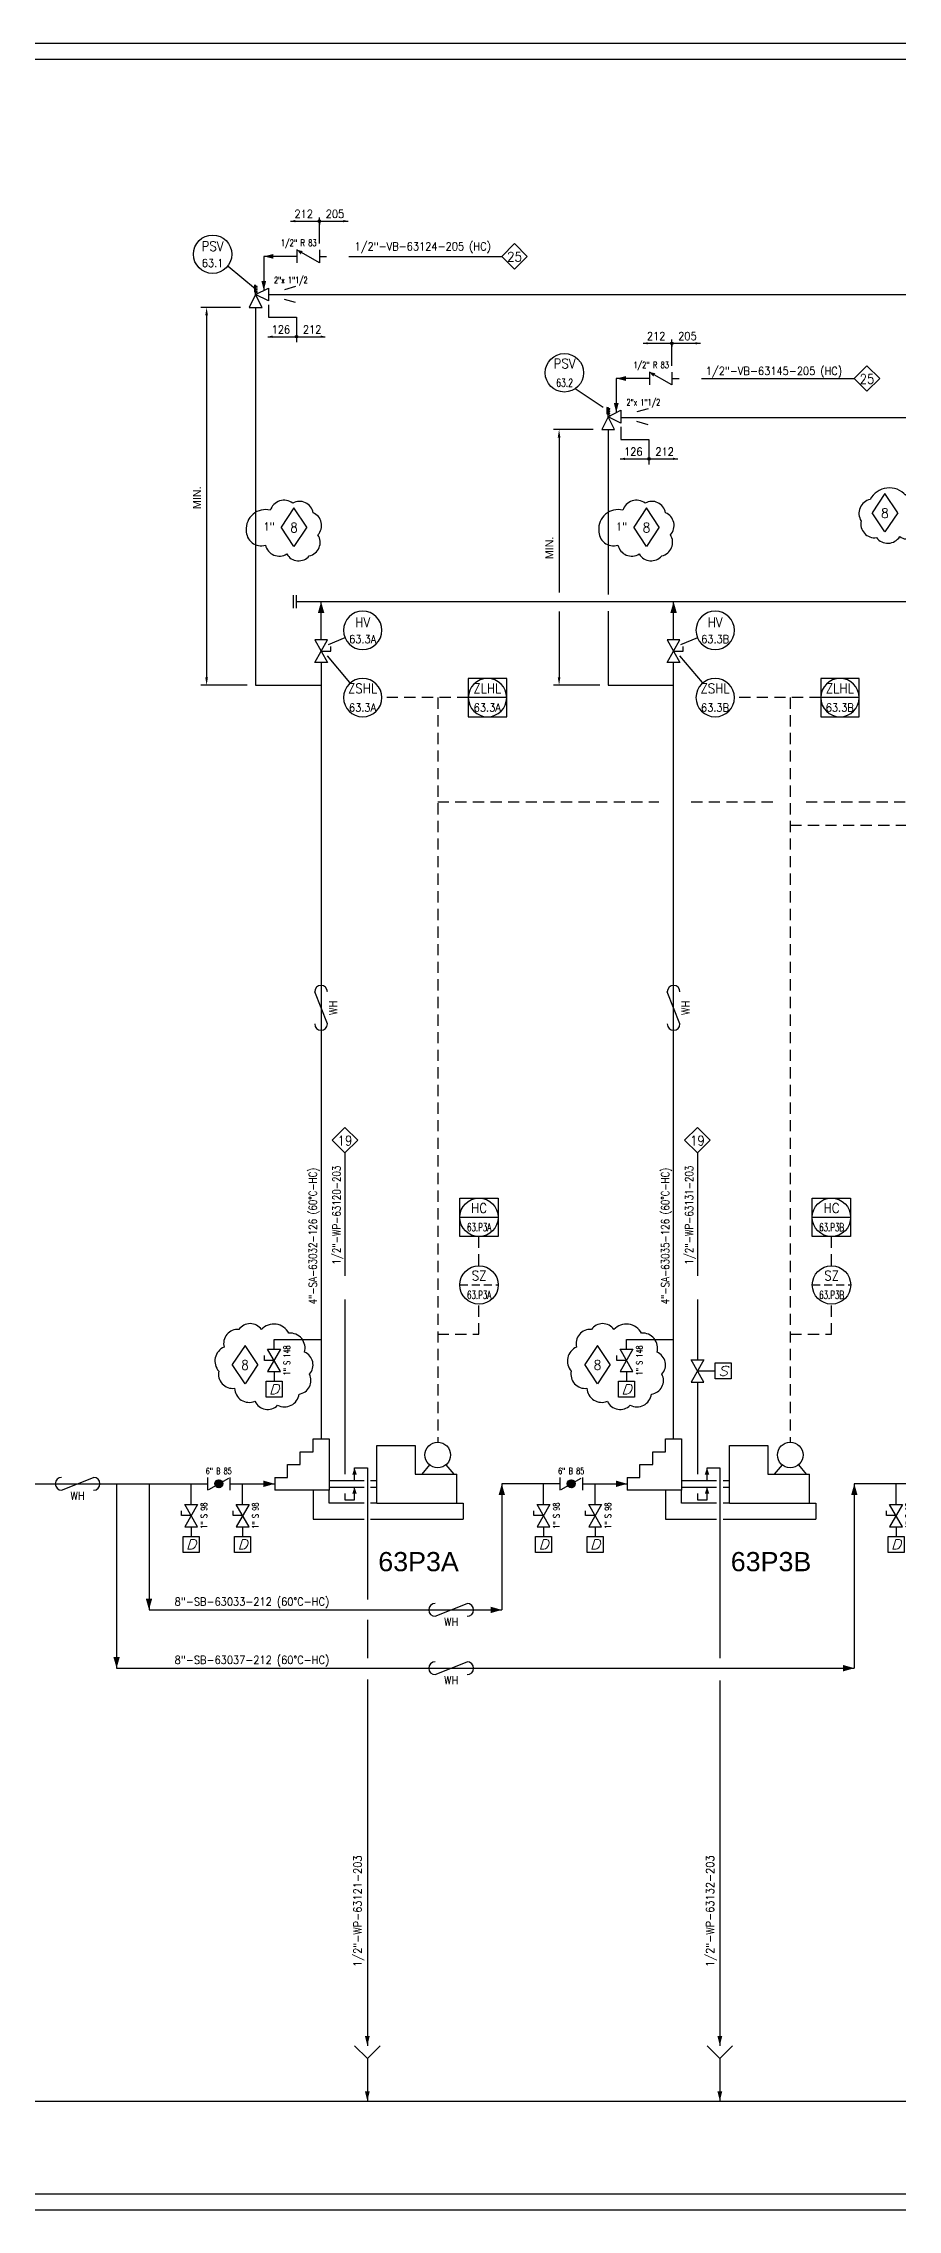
# Model space of a CAD drawing. Extents: x -19 to 128, y 0 to 68.
# Drawn here: x 55.9 to 82.6, y 0 to 67.7 of the extents above; entities that cross this region are included whole.
import ezdxf
from ezdxf.enums import TextEntityAlignment as Align

# ---------------------------------------------------------------- set-up
doc = ezdxf.new("R2010")
doc.units = 0
doc.header["$LTSCALE"] = 0.5
doc.header["$MEASUREMENT"] = 0
doc.linetypes.add('DASHED', pattern=[0.75, 0.5, -0.25])
doc.linetypes.add('TRATT2', pattern=[1.1, 0.7, -0.4])
doc.layers.get('0').update_dxf_attribs({"linetype": 'CONTINUOUS'})
for name, color, linetype in [('GREEN', 92, 'CONTINUOUS'), ('NUVOLA', 6, 'CONTINUOUS'), ('RED', 1, 'CONTINUOUS'), ('S', 7, 'CONTINUOUS'), ('TRATT2', 5, 'TRATT2'), ('Y', 92, 'CONTINUOUS')]:
    doc.layers.add(name, color=color, linetype=linetype)
doc.styles.add('A6', font='arial.ttf', dxfattribs={"height": 0.6})
doc.styles.add('S', font='ITALIC', dxfattribs={"height": 6})
doc.styles.add('S2', font='SIMPLEX', dxfattribs={"height": 0.2})
doc.styles.add('S25', font='SIMPLEX', dxfattribs={"width": 0.9, "height": 0.25})
doc.styles.add('S25S', font='SIMPLEX', dxfattribs={"width": 0.7, "height": 0.25})
doc.styles.add('S2S', font='SIMPLEX', dxfattribs={"width": 0.65, "height": 0.2})
doc.styles.add('S3', font='SIMPLEX', dxfattribs={"width": 0.9, "height": 0.3})

# ---------------------------------------------------------------- blocks, each defined once
blk = doc.blocks.new('PSV', base_point=(45.4, 44.6))
for p, q in [((45.4, 45), (45.2, 44.6)), ((45.35, 45.3), (45.45, 45.25)), ((45.35, 45.25), (45.45, 45.2)), ((45.45, 45.25), (45.35, 45.25)), ((45.35, 45.2), (45.45, 45.15)), ((45.45, 45.2), (45.35, 45.2)), ((45.35, 45.15), (45.45, 45.1)), ((45.45, 45.15), (45.35, 45.15)), ((45.35, 45.1), (45.45, 45.05)), ((45.45, 45.1), (45.35, 45.1)), ((45.4, 45), (45.4, 45.3)), ((45.4, 45), (45.8, 45.2)), ((45.6, 44.6), (45.4, 45)), ((45.8, 44.8), (45.4, 45)), ((45.8, 45.2), (45.8, 44.8)), ((45.2, 44.6), (45.6, 44.6))]:
    blk.add_line(p, q)
blk = doc.blocks.new('STRUM', base_point=(33, 38))
blk.add_circle((33, 38), 0.6)
at = {"width": 0.9}
for tag, height, style, p in [('2', 0.3, 'S3', (33, 38.1)), ('1', 0.25, 'S25', (33, 37.6))]:
    blk.add_attdef(tag, text='', height=height, dxfattribs=dict(at, style=style)).set_placement(p, align=Align.CENTER)
blk = doc.blocks.new('FRECC1', base_point=(14, 17))
blk.add_solid([(14, 17), (14.3, 17.075), (14.3, 16.925)])
blk = doc.blocks.new('CAMBCLAS', base_point=(70.2, 40.9))
at = {"layer": 'S'}
for p, q in [((69.3, 41), (71.1, 41)), ((70.2, 41), (70.2, 40.9))]:
    blk.add_line(p, q, dxfattribs=at)
blk.add_circle((70.2, 41), 0.0397, dxfattribs=at)
at = {"layer": 'S', "yscale": 0.5, "zscale": 0.5}
for p, xscale in [((69.3, 41), 0.5), ((71.1, 41), -0.5)]:
    blk.add_blockref('FRECC1', p, dxfattribs=dict(at, xscale=xscale))
at = {"layer": 'S', "style": 'S25', "width": 0.9}
blk.add_attdef('1', text='', height=0.25, dxfattribs=at).set_placement((70, 41.1), align=Align.RIGHT)
blk.add_attdef('2', (70.4, 41.1), '', height=0.25, dxfattribs=at)
blk = doc.blocks.new('STRUM0', base_point=(31.9, 0.95))
blk.add_circle((31.9, 0.95), 0.6)
at = {"style": 'S3', "width": 0.9}
blk.add_attdef('2', text='', height=0.3, dxfattribs=at).set_placement((31.905, 1.089), align=Align.CENTER)
at = {"layer": 'S', "style": 'S25', "width": 0.9}
blk.add_attdef('1', text='', height=0.25, dxfattribs=at).set_placement((31.905, 0.514), align=Align.CENTER)
blk = doc.blocks.new('R2', base_point=(69, 41))
at = {"layer": 'S'}
for p, q in [((69, 41.2), (69, 40.8)), ((69.7, 40.8), (69, 41.2)), ((69.7, 41.2), (69.7, 40.8))]:
    blk.add_line(p, q, dxfattribs=at)
blk.add_solid([(69, 41.2), (69.181, 41.167), (69.119, 41.059)], dxfattribs=at)
at = {"layer": 'S', "style": 'S2', "width": 0.7}
for p in [(69.357, 41.396), (69.357, 40.502)]:
    blk.add_attdef('R', text='', height=0.2, dxfattribs=at).set_placement(p, align=Align.CENTER)
blk = doc.blocks.new('NOMEN', base_point=(35, 22))
for p, q in [((35, 22.8), (34.6, 22.4)), ((34.6, 22.4), (35, 22)), ((35.4, 22.4), (35, 22.8)), ((35, 22), (35.4, 22.4))]:
    blk.add_line(p, q)
at = {"style": 'S3', "width": 0.9}
blk.add_attdef('1', text='', height=0.3, dxfattribs=at).set_placement((35, 22.236), align=Align.CENTER)
blk = doc.blocks.new('RID1')
for p, q in [((0.35, 0.25), (0, 0.15)), ((0.35, -0.25), (0, -0.15))]:
    blk.add_line(p, q)
at = {"style": 'S2', "width": 0.7}
for p in [(0.2, 0.4), (0.2, -0.6)]:
    blk.add_attdef('RID', text='', height=0.2, dxfattribs=at).set_placement(p, align=Align.CENTER)
blk = doc.blocks.new('FRECC2', base_point=(19.5, 44))
at = {"layer": 'RED'}
blk.add_solid([(19.5, 44), (19.85, 44.1), (19.85, 43.9)], dxfattribs=at)
blk = doc.blocks.new('S', base_point=(68, 41))
at = {"layer": 'S'}
for p, q in [((68.35, 41.3), (68.5, 41.3)), ((68.35, 41), (68.35, 41.3)), ((68, 41.2), (68, 40.8)), ((68.7, 40.8), (68, 41.2)), ((68, 40.8), (68.7, 41.2)), ((68.7, 41.2), (68.7, 40.8))]:
    blk.add_line(p, q, dxfattribs=at)
at = {"layer": 'S', "style": 'S2', "width": 0.7}
for p in [(68.35, 41.4), (68.35, 40.5)]:
    blk.add_attdef('S', text='', height=0.2, dxfattribs=at).set_placement(p, align=Align.CENTER)
blk = doc.blocks.new('STRUMC')
blk.add_line((-0.6, 0), (0.6, 0))
blk.add_lwpolyline([(-0.6, 0.6), (0.6, 0.6), (0.6, -0.6), (-0.6, -0.6), (-0.6, 0.6)])
blk.add_circle((0, 0), 0.6)
at = {"style": 'S3', "width": 0.9}
blk.add_attdef('2', text='', height=0.3, dxfattribs=at).set_placement((0.005, 0.139), align=Align.CENTER)
at = {"style": 'S2'}
for tag, p in [('3', (0.8, 0.4)), ('4', (0.8, 0.1))]:
    blk.add_attdef(tag, p, '', height=0.2, dxfattribs=at)
at = {"layer": 'S', "style": 'S25', "width": 0.9}
blk.add_attdef('1', text='', height=0.25, dxfattribs=at).set_placement((0.005, -0.436), align=Align.CENTER)
blk = doc.blocks.new('FRECCIA', base_point=(40, 19))
blk.add_solid([(40, 19), (40.3, 19.1), (40.3, 18.9)])
blk = doc.blocks.new('LINEA', base_point=(51, 15))
at = {"layer": 'S', "style": 'S25', "width": 0.8}
blk.add_attdef('LINE', (51, 15.14), '', height=0.25, dxfattribs=at)
blk = doc.blocks.new('PRESA', base_point=(1.75, 0.1))
for p, q in [((1.5, 0.1), (1.5, 0.6)), ((1.5, 0.6), (2, 0.6)), ((2, 0.1), (1.5, 0.1)), ((2, 0.6), (2, 0.1))]:
    blk.add_line(p, q)
at = {"style": 'S', "width": 1.2}
blk.add_attdef('1', text='', height=0.3, dxfattribs=at).set_placement((1.75, 0.2), align=Align.CENTER)
blk = doc.blocks.new('DRENO')
for p, q in [((0, -0.3), (0, 0)), ((0, -1), (0, -1.3))]:
    blk.add_line(p, q)
at = {"layer": 'S'}
for p, q in [((-0.3, -0.65), (-0.3, -0.5)), ((0, -0.65), (-0.3, -0.65)), ((0.2, -1), (-0.2, -0.3)), ((0.2, -0.3), (-0.2, -1)), ((-0.2, -0.3), (0.2, -0.3)), ((-0.2, -1), (0.2, -1))]:
    blk.add_line(p, q, dxfattribs=at)
ref = blk.add_blockref('PRESA', (0, -1.8))
ref.add_attrib('1', 'D', dxfattribs={"layer": 'S', "height": 0.3, "style": 'S', "width": 1.2}).set_placement((0, -1.7), align=Align.CENTER)
at = {"layer": 'S', "style": 'S2', "width": 0.7}
for p in [(-0.4, -0.65), (0.5, -0.65)]:
    blk.add_attdef('S', text='', height=0.2, rotation=90, dxfattribs=at).set_placement(p, align=Align.CENTER)
blk = doc.blocks.new('RETRO-Q')
at = {"linetype": 'DASHED'}
blk.add_line((-0.6, 0), (0.6, 0), dxfattribs=at)
blk.add_circle((0, 0), 0.6)
at = {"width": 0.9}
for tag, height, style, p in [('SIGLA', 0.3, 'S3', (0.005, 0.139)), ('NUMERO', 0.25, 'S25', (0.005, -0.436))]:
    blk.add_attdef(tag, text='', height=height, dxfattribs=dict(at, style=style)).set_placement(p, align=Align.CENTER)
blk = doc.blocks.new('*X15')
for p, q in [((12.778, 29.501), (12.903, 29.626)), ((12.782, 29.47), (12.934, 29.622)), ((12.786, 29.544), (12.86, 29.618)), ((12.792, 29.444), (12.96, 29.612)), ((12.806, 29.423), (12.981, 29.598)), ((12.823, 29.405), (12.999, 29.581)), ((12.844, 29.391), (13.013, 29.56)), ((12.87, 29.38), (13.023, 29.534)), ((12.9, 29.376), (13.028, 29.504)), ((12.942, 29.382), (13.022, 29.462))]:
    blk.add_line(p, q)
blk = doc.blocks.new('B', base_point=(54.6, 16))
at = {"layer": 'S'}
for p, q in [((54.6, 16.2), (54.6, 15.8)), ((54.641, 15.822), (55.265, 16.18)), ((55.3, 16.2), (55.3, 15.8))]:
    blk.add_line(p, q, dxfattribs=at)
blk.add_circle((54.953, 16.001), 0.125, dxfattribs=at)
blk.add_blockref('*X15', (42.05, -13.5), dxfattribs=at)
at = {"layer": 'S', "style": 'S2S', "width": 0.7}
for p in [(54.95, 16.3), (54.95, 15.5)]:
    blk.add_attdef('B', text='', height=0.2, dxfattribs=at).set_placement(p, align=Align.CENTER)
blk = doc.blocks.new('TRACCNEW')
at = {"layer": 'S'}
blk.add_line((0.2, -0.2), (1.2, 0.2), dxfattribs=at)
for centre, start, end in [((0.2, 0), 90, 270), ((1.2, 0), 270, 90)]:
    blk.add_arc(centre, 0.2, start, end, dxfattribs=at)
at = {"layer": 'S', "style": 'S25', "width": 0.9}
for tag, p in [('1', (0.7, 0.3)), ('2', (0.7, -0.5))]:
    blk.add_attdef(tag, text='', height=0.25, dxfattribs=at).set_placement(p, align=Align.CENTER)
blk = doc.blocks.new('FLANGIA')
at = {"layer": 'GREEN'}
for p, q in [((0, 0.2), (0, -0.2)), ((0.1, 0.2), (0.1, -0.2))]:
    blk.add_line(p, q, dxfattribs=at)
blk = doc.blocks.new('REV')
at = {"layer": 'GREEN'}
for p, q in [((0, 0.6), (-0.4, 0)), ((0, -0.6), (-0.4, 0)), ((0.4, 0), (0, 0.6)), ((0.4, 0), (0, -0.6))]:
    blk.add_line(p, q, dxfattribs=at)
at = {"layer": 'Y', "color": 7, "style": 'S3', "width": 0.9}
blk.add_attdef('REV', text='', height=0.3, dxfattribs=at).set_placement((0, -0.162), align=Align.CENTER)

msp = doc.modelspace()

# ---------------------------------------------------------------- linework, layer by layer
for p, q in [((128.473, 67.679), (-19.257, 67.679)), ((63.86, 61.024), (62.825, 61.024)), ((62.825, 61.024), (62.825, 59.957)), ((64.56, 61.024), (64.786, 61.024)), ((65.486, 61.024), (70.26, 61.024)), ((61.713, 60.713), (62.57, 60.005)), ((62.97, 59.83), (103.273, 59.83)), ((62.098, 59.43), (60.857, 59.43)), ((61.037, 59.18), (61.037, 47.874)), ((62.57, 59.43), (62.57, 47.624)), ((62.97, 59.514), (62.97, 59.123)), ((62.97, 59.123), (63.847, 59.123)), ((72.558, 56.891), (73.433, 56.308)), ((74.875, 57.208), (73.84, 57.208)), ((73.84, 57.208), (73.84, 56.141)), ((75.575, 57.208), (75.801, 57.208)), ((76.501, 57.208), (81.275, 57.208)), ((73.113, 55.614), (71.873, 55.614)), ((73.586, 55.614), (73.586, 54.685)), ((73.586, 55.614), (73.586, 50.457)), ((73.986, 55.987), (102.573, 55.987)), ((73.986, 55.698), (73.986, 55.307)), ((72.053, 55.364), (72.053, 50.523)), ((73.986, 55.307), (74.862, 55.307)), ((72.053, 49.929), (72.053, 47.874)), ((73.586, 49.939), (73.586, 47.624)), ((65.361, 49.111), (64.833, 48.891)), ((76.377, 49.111), (75.848, 48.891)), ((65.517, 47.71), (64.815, 48.539)), ((76.532, 47.71), (75.831, 48.539)), ((62.308, 47.624), (60.857, 47.624)), ((62.57, 47.624), (64.615, 47.624)), ((73.323, 47.624), (71.873, 47.624)), ((73.586, 47.624), (75.631, 47.624)), ((65.36, 33.012), (65.36, 29.177)), ((76.376, 33.012), (76.376, 29.177)), ((65.36, 28.44), (65.36, 22.977)), ((76.376, 28.44), (76.376, 26.552)), ((63.145, 27.181), (64.62, 27.181)), ((74.16, 27.181), (75.636, 27.181)), ((76.576, 26.552), (76.176, 25.852)), ((76.176, 26.552), (76.576, 26.552)), ((76.576, 25.852), (76.176, 26.552)), ((76.176, 25.852), (76.576, 25.852)), ((76.376, 26.202), (76.926, 26.202)), ((76.376, 25.852), (76.376, 22.977)), ((65.66, 22.777), (65.66, 23.177)), ((65.66, 23.177), (66.06, 23.177)), ((66.06, 23.177), (66.06, 22.977)), ((66.06, 23.177), (66.06, 19.06)), ((76.676, 22.777), (76.676, 23.177)), ((76.676, 23.177), (77.076, 23.177)), ((77.076, 23.177), (77.076, 22.977)), ((60.553, 22.332), (60.553, 22.676)), ((62.163, 22.332), (62.163, 22.677)), ((65.36, 22.377), (65.36, 22.177)), ((65.66, 22.177), (65.66, 22.577)), ((71.568, 22.332), (71.568, 22.676)), ((73.178, 22.332), (73.178, 22.677)), ((76.376, 22.377), (76.376, 22.177)), ((76.676, 22.177), (76.676, 22.577)), ((77.076, 22.977), (77.076, 17.228)), ((82.583, 22.332), (82.583, 22.676)), ((65.36, 22.177), (65.66, 22.177)), ((76.376, 22.177), (76.676, 22.177)), ((66.06, 18.424), (66.06, 17.228)), ((66.06, 16.564), (66.06, 5.123)), ((77.076, 16.528), (77.076, 5.123)), ((65.66, 5.123), (66.06, 4.723)), ((66.06, 4.723), (66.46, 5.123)), ((76.676, 5.123), (77.076, 4.723)), ((77.076, 4.723), (77.476, 5.123)), ((66.06, 4.723), (66.06, 3.4)), ((77.076, 4.723), (77.076, 3.4)), ((100.773, 3.377), (-14.257, 3.377)), ((-19.257, 0), (128.473, 0))]:
    msp.add_line(p, q)
for points in [[(60.996, 59.18), (61.079, 59.18), (61.037, 59.43)], [(72.011, 55.364), (72.094, 55.364), (72.053, 55.614)], [(60.996, 47.874), (61.079, 47.874), (61.037, 47.624)], [(72.011, 47.874), (72.094, 47.874), (72.053, 47.624)]]:
    msp.add_solid(points)
at = {"layer": 'GREEN'}
for p, q in [((64.365, 24.077), (64.865, 24.077)), ((64.365, 23.677), (64.365, 24.077)), ((64.865, 24.077), (64.865, 22.477)), ((66.36, 22.077), (66.36, 23.877)), ((66.36, 23.877), (67.56, 23.877)), ((67.56, 23.877), (67.56, 22.977)), ((75.381, 24.077), (75.881, 24.077)), ((75.381, 23.677), (75.381, 24.077)), ((75.881, 24.077), (75.881, 22.477)), ((77.376, 22.077), (77.376, 23.877)), ((77.376, 23.877), (78.576, 23.877)), ((78.576, 23.877), (78.576, 22.977)), ((63.565, 22.877), (63.565, 23.277)), ((63.565, 23.277), (63.965, 23.277)), ((63.965, 23.277), (63.965, 23.677)), ((63.965, 23.677), (64.365, 23.677)), ((68.004, 23.27), (67.76, 22.977)), ((68.517, 23.27), (68.76, 22.977)), ((74.581, 22.877), (74.581, 23.277)), ((74.581, 23.277), (74.981, 23.277)), ((74.981, 23.277), (74.981, 23.677)), ((74.981, 23.677), (75.381, 23.677)), ((79.02, 23.27), (78.776, 22.977)), ((79.532, 23.27), (79.776, 22.977)), ((63.165, 22.877), (63.565, 22.877)), ((63.165, 22.877), (63.165, 22.477)), ((64.865, 22.477), (63.165, 22.477)), ((64.365, 22.477), (64.365, 21.577)), ((64.865, 22.777), (65.96, 22.777)), ((64.865, 22.577), (65.96, 22.577)), ((64.865, 22.077), (64.865, 22.477)), ((66.16, 22.777), (66.36, 22.777)), ((66.16, 22.577), (66.36, 22.577)), ((67.56, 22.977), (68.86, 22.977)), ((68.86, 22.077), (68.86, 22.977)), ((74.181, 22.877), (74.581, 22.877)), ((74.181, 22.877), (74.181, 22.477)), ((75.881, 22.477), (74.181, 22.477)), ((75.381, 22.477), (75.381, 21.577)), ((75.881, 22.777), (76.976, 22.777)), ((75.881, 22.577), (76.976, 22.577)), ((75.881, 22.077), (75.881, 22.477)), ((77.176, 22.777), (77.376, 22.777)), ((77.176, 22.577), (77.376, 22.577)), ((78.576, 22.977), (79.876, 22.977)), ((79.876, 22.077), (79.876, 22.977)), ((65.96, 22.077), (64.865, 22.077)), ((66.36, 22.077), (66.16, 22.077)), ((66.36, 22.077), (69.06, 22.077)), ((68.86, 22.077), (69.06, 22.077)), ((69.06, 22.077), (69.06, 21.577)), ((76.976, 22.077), (75.881, 22.077)), ((77.376, 22.077), (77.176, 22.077)), ((77.376, 22.077), (80.076, 22.077)), ((79.876, 22.077), (80.076, 22.077)), ((80.076, 22.077), (80.076, 21.577)), ((64.365, 21.577), (65.96, 21.577)), ((66.16, 21.577), (69.06, 21.577)), ((75.381, 21.577), (76.976, 21.577)), ((77.176, 21.577), (80.076, 21.577))]:
    msp.add_line(p, q, dxfattribs=at)
for centre in [(68.26, 23.577), (79.276, 23.577)]:
    msp.add_circle(centre, 0.4, dxfattribs=at)
at = {"layer": 'NUVOLA'}
for points in [[(81.773, 53.432, 0.520567), (81.493, 52.756, 0.520567), (81.969, 52.236, 0.520567), (82.7, 52.268, 0.520567), (83.359, 52.508, 0.520567), (83.832, 53.025, 0.520567), (83.525, 53.506, 0.520567), (82.882, 53.562, 0.520567)], [(62.277, 52.463, 0.520567), (62.875, 52.004, 0.520567), (63.543, 51.727, 0.520567), (64.246, 51.666, 0.520567), (64.518, 52.323, 0.520567), (64.364, 53.015, 0.520567), (63.728, 53.311, 0.520567), (63.026, 53.09, 0.520567)], [(73.292, 52.463, 0.520567), (73.89, 52.004, 0.520567), (74.558, 51.727, 0.520567), (75.261, 51.666, 0.520567), (75.533, 52.323, 0.520567), (75.38, 53.015, 0.520567), (74.743, 53.311, 0.520567), (74.041, 53.09, 0.520567)], [(63.61, 27.384, 0.520567), (62.752, 27.497, 0.520567), (62.046, 27.497, 0.520567), (61.583, 26.946, 0.520567), (61.418, 26.198, 0.520567), (61.909, 25.662, 0.520567), (62.546, 25.256, 0.520567), (63.257, 25.131, 0.520567), (63.925, 25.478, 0.520567), (64.25, 26.103, 0.520567), (64.098, 26.787, 0.520567)], [(74.626, 27.384, 0.520567), (73.767, 27.497, 0.520567), (73.061, 27.497, 0.520567), (72.599, 26.946, 0.520567), (72.433, 26.198, 0.520567), (72.924, 25.662, 0.520567), (73.561, 25.256, 0.520567), (74.272, 25.131, 0.520567), (74.94, 25.478, 0.520567), (75.265, 26.103, 0.520567), (75.114, 26.787, 0.520567)]]:
    msp.add_lwpolyline(points, format="xyb", close=True, dxfattribs=at)
at = {"layer": 'RED'}
for p, q in [((127.973, 67.179), (-18.757, 67.179)), ((63.85, 50.237), (123.373, 50.237)), ((64.615, 49.039), (64.615, 50.237)), ((75.631, 49.039), (75.631, 50.237)), ((64.615, 48.339), (64.615, 24.077)), ((75.631, 24.077), (75.631, 48.339)), ((49.5, 22.677), (61.066, 22.677)), ((58.224, 22.677), (58.224, 16.916)), ((59.237, 22.677), (59.237, 18.738)), ((61.766, 22.677), (63.165, 22.677)), ((72.081, 22.677), (70.263, 22.677)), ((70.263, 22.677), (70.263, 18.738)), ((72.781, 22.677), (74.181, 22.677)), ((83.097, 22.677), (81.279, 22.677)), ((81.279, 22.677), (81.279, 16.916)), ((59.237, 18.738), (70.263, 18.738)), ((58.224, 16.916), (81.279, 16.916)), ((-18.757, 0.5), (127.973, 0.5))]:
    msp.add_line(p, q, dxfattribs=at)
at = {"layer": 'S'}
for p, q in [((64.56, 61.724), (64.56, 62.24)), ((64.56, 61.424), (64.56, 62.024)), ((63.847, 59.123), (63.847, 58.338)), ((75.575, 57.908), (75.575, 58.424)), ((75.575, 57.608), (75.575, 58.208)), ((74.862, 55.307), (74.862, 54.522))]:
    msp.add_line(p, q, dxfattribs=at)
at = {"layer": 'TRATT2'}
for p, q in [((69.215, 47.239), (66.515, 47.239)), ((68.26, 47.239), (68.26, 23.977)), ((80.23, 47.239), (77.531, 47.239)), ((79.276, 47.239), (79.276, 23.977)), ((68.26, 43.987), (75.171, 43.987)), ((76.18, 43.987), (78.734, 43.987)), ((79.773, 43.987), (86.141, 43.987)), ((79.276, 43.25), (86.141, 43.25)), ((69.548, 29.502), (69.548, 30.402)), ((80.564, 29.502), (80.564, 30.402)), ((69.548, 27.347), (69.548, 28.302)), ((80.564, 27.347), (80.564, 28.302)), ((68.26, 27.347), (69.548, 27.347)), ((79.276, 27.347), (80.564, 27.347))]:
    msp.add_line(p, q, dxfattribs=at)

# ---------------------------------------------------------------- block references
for name, p, values in [('STRUM', (61.224, 61.091), {'2': 'PSV', '1': '63.1'}), ('NOMEN', (70.66, 60.624), {'1': '25'}), ('NOMEN', (81.675, 56.808), {'1': '25'}), ('REV', (82.234, 53.013), {'REV': '8'}), ('REV', (63.768, 52.563), {'REV': '8'}), ('REV', (74.784, 52.563), {'REV': '8'}), ('REV', (62.237, 26.401), {'REV': '8'}), ('REV', (73.253, 26.401), {'REV': '8'}), ('PRESA', (77.176, 25.952), {'1': 'S'}), ('TRACCNEW', (56.305, 22.677), {'2': 'WH'}), ('TRACCNEW', (67.98, 18.738), {'2': 'WH'}), ('TRACCNEW', (67.98, 16.916), {'2': 'WH'})]:
    msp.add_blockref(name, p).add_auto_attribs(values)
for name, p in [('FRECC1', (62.825, 61.024)), ('PSV', (62.57, 59.43)), ('FRECC1', (73.84, 57.208)), ('PSV', (73.586, 55.614))]:
    msp.add_blockref(name, p)
ref = msp.add_blockref('R2', (63.86, 61.024))
ref.add_attrib('R', '1/2" R 83', dxfattribs={"layer": 'S', "height": 0.2, "style": 'S2', "width": 0.65}).set_placement((63.916, 61.347), align=Align.CENTER)
for name, p, rotation in [('FRECC1', (62.825, 59.957), 90), ('FRECC1', (73.84, 56.141), 90), ('FLANGIA', (63.85, 50.237), 180), ('FRECC2', (63.165, 22.677), 180), ('FRECC2', (70.263, 22.677), 270), ('FRECC2', (74.181, 22.677), 180), ('FRECC2', (81.279, 22.677), 270), ('FRECC2', (59.237, 18.738), 90.00000000000024), ('FRECC2', (70.263, 18.738), 180), ('FRECC2', (58.224, 16.916), 90), ('FRECC2', (81.279, 16.916), 180), ('FRECC1', (66.06, 5.123), 90), ('FRECC1', (77.076, 5.123), 90), ('FRECC1', (66.06, 3.4), 90), ('FRECC1', (77.076, 3.4), 90)]:
    msp.add_blockref(name, p, dxfattribs=dict(rotation=rotation))
ref = msp.add_blockref('RID1', (63.47, 59.83))
ref.add_attrib('RID', '2"x 1"1/2', dxfattribs={"height": 0.2, "style": 'S2', "width": 0.6}).set_placement((63.67, 60.183), align=Align.CENTER)
ref = msp.add_blockref('STRUM0', (72.219, 57.386))
ref.add_attrib('2', 'PSV', dxfattribs={"height": 0.3, "style": 'S3', "width": 0.9}).set_placement((72.224, 57.525), align=Align.CENTER)
ref.add_attrib('1', '63.2', dxfattribs={"layer": 'S', "height": 0.25, "style": 'S25S', "width": 0.7}).set_placement((72.224, 56.95), align=Align.CENTER)
ref = msp.add_blockref('R2', (74.875, 57.208))
ref.add_attrib('R', '1/2" R 83', dxfattribs={"layer": 'S', "height": 0.2, "style": 'S2', "width": 0.65}).set_placement((74.931, 57.53), align=Align.CENTER)
ref = msp.add_blockref('RID1', (74.486, 56.014))
ref.add_attrib('RID', '2"x 1"1/2', dxfattribs={"height": 0.2, "style": 'S2', "width": 0.6}).set_placement((74.686, 56.367), align=Align.CENTER)
at = {"xscale": -1}
for name, p, rotation in [('FRECC2', (64.615, 50.237), 90), ('FRECC2', (75.631, 50.237), 90), ('S', (64.615, 48.339), 270), ('S', (75.631, 48.339), 270)]:
    msp.add_blockref(name, p, dxfattribs=dict(at, rotation=rotation))
ref = msp.add_blockref('STRUM', (65.915, 49.341), dxfattribs=dict(xscale=-1))
ref.add_attrib('2', 'HV', dxfattribs={"height": 0.3, "style": 'S3', "width": 0.9}).set_placement((65.915, 49.441), align=Align.CENTER)
ref.add_attrib('1', '63.3A', dxfattribs={"height": 0.25, "style": 'S25', "width": 0.9}).set_placement((65.915, 48.941), align=Align.CENTER)
ref = msp.add_blockref('STRUM', (76.931, 49.341), dxfattribs=dict(xscale=-1))
ref.add_attrib('2', 'HV', dxfattribs={"height": 0.3, "style": 'S3', "width": 0.9}).set_placement((76.931, 49.441), align=Align.CENTER)
ref.add_attrib('1', '63.3B', dxfattribs={"height": 0.25, "style": 'S25', "width": 0.9}).set_placement((76.931, 48.941), align=Align.CENTER)
ref = msp.add_blockref('STRUM0', (65.915, 47.239), dxfattribs=dict(xscale=-1))
ref.add_attrib('2', 'ZSHL', dxfattribs={"height": 0.3, "style": 'S3', "width": 0.9}).set_placement((65.91, 47.378), align=Align.CENTER)
ref.add_attrib('1', '63.3A', dxfattribs={"layer": 'S', "height": 0.25, "style": 'S25', "width": 0.9}).set_placement((65.91, 46.802), align=Align.CENTER)
ref = msp.add_blockref('STRUMC', (69.815, 47.239), dxfattribs=dict(xscale=-1))
ref.add_attrib('2', 'ZLHL', dxfattribs={"height": 0.3, "style": 'S3', "width": 0.9}).set_placement((69.809, 47.378), align=Align.CENTER)
ref.add_attrib('1', '63.3A', dxfattribs={"layer": 'S', "height": 0.25, "style": 'S25', "width": 0.9}).set_placement((69.809, 46.802), align=Align.CENTER)
ref = msp.add_blockref('STRUM0', (76.931, 47.239), dxfattribs=dict(xscale=-1))
ref.add_attrib('2', 'ZSHL', dxfattribs={"height": 0.3, "style": 'S3', "width": 0.9}).set_placement((76.925, 47.378), align=Align.CENTER)
ref.add_attrib('1', '63.3B', dxfattribs={"layer": 'S', "height": 0.25, "style": 'S25', "width": 0.9}).set_placement((76.925, 46.802), align=Align.CENTER)
ref = msp.add_blockref('STRUMC', (80.83, 47.239), dxfattribs=dict(xscale=-1))
ref.add_attrib('2', 'ZLHL', dxfattribs={"height": 0.3, "style": 'S3', "width": 0.9}).set_placement((80.825, 47.378), align=Align.CENTER)
ref.add_attrib('1', '63.3B', dxfattribs={"layer": 'S', "height": 0.25, "style": 'S25', "width": 0.9}).set_placement((80.825, 46.802), align=Align.CENTER)
at = {"rotation": 90}
for name, p, values in [('TRACCNEW', (64.615, 36.846), {'2': 'WH'}), ('TRACCNEW', (75.631, 36.846), {'2': 'WH'}), ('LINEA', (64.62, 28.28), {'LINE': '4"-SA-63032-126 (60°C-HC)'}), ('LINEA', (65.365, 29.523), {'LINE': '1/2"-WP-63120-203'}), ('LINEA', (75.635, 28.28), {'LINE': '4"-SA-63035-126 (60%%dC-HC)'}), ('LINEA', (76.381, 29.523), {'LINE': '1/2"-WP-63131-203'})]:
    msp.add_blockref(name, p, dxfattribs=at).add_auto_attribs(values)
ref = msp.add_blockref('NOMEN', (65.36, 33.012), dxfattribs=dict(xscale=-1))
ref.add_attrib('1', '19', dxfattribs={"height": 0.3, "style": 'S3', "width": 0.9}).set_placement((65.36, 33.249), align=Align.CENTER)
ref = msp.add_blockref('NOMEN', (76.376, 33.012), dxfattribs=dict(xscale=-1))
ref.add_attrib('1', '19', dxfattribs={"height": 0.3, "style": 'S3', "width": 0.9}).set_placement((76.376, 33.249), align=Align.CENTER)
ref = msp.add_blockref('STRUMC', (69.548, 31.002))
ref.add_attrib('2', 'HC', dxfattribs={"height": 0.3, "style": 'S3', "width": 0.9}).set_placement((69.554, 31.142), align=Align.CENTER)
ref.add_attrib('1', '63.P3A', dxfattribs={"layer": 'S', "height": 0.25, "style": 'S25', "width": 0.65}).set_placement((69.554, 30.566), align=Align.CENTER)
ref = msp.add_blockref('STRUMC', (80.564, 31.002))
ref.add_attrib('2', 'HC', dxfattribs={"height": 0.3, "style": 'S3', "width": 0.9}).set_placement((80.569, 31.142), align=Align.CENTER)
ref.add_attrib('1', '63.P3B', dxfattribs={"layer": 'S', "height": 0.25, "style": 'S25', "width": 0.65}).set_placement((80.569, 30.566), align=Align.CENTER)
ref = msp.add_blockref('RETRO-Q', (69.55, 28.89))
ref.add_attrib('1', 'SZ', dxfattribs={"height": 0.3, "style": 'S3', "width": 0.9}).set_placement((69.555, 29.03), align=Align.CENTER)
ref.add_attrib('2', '63.P3A', dxfattribs={"layer": 'S', "height": 0.25, "style": 'S25', "width": 0.65}).set_placement((69.555, 28.454), align=Align.CENTER)
ref = msp.add_blockref('RETRO-Q', (80.565, 28.89))
ref.add_attrib('1', 'SZ', dxfattribs={"height": 0.3, "style": 'S3', "width": 0.9}).set_placement((80.57, 29.03), align=Align.CENTER)
ref.add_attrib('2', '63.P3B', dxfattribs={"layer": 'S', "height": 0.25, "style": 'S25', "width": 0.65}).set_placement((80.57, 28.454), align=Align.CENTER)
ref = msp.add_blockref('DRENO', (63.145, 27.181))
ref.add_attrib('S', '1" S 148', dxfattribs={"layer": 'S', "height": 0.2, "rotation": 90, "style": 'S2', "width": 0.7}).set_placement((63.645, 26.531), align=Align.CENTER)
ref = msp.add_blockref('DRENO', (74.16, 27.181))
ref.add_attrib('S', '1" S 148', dxfattribs={"layer": 'S', "height": 0.2, "rotation": 90, "style": 'S2', "width": 0.7}).set_placement((74.66, 26.531), align=Align.CENTER)
ref = msp.add_blockref('B', (61.066, 22.677))
ref.add_attrib('B', '6" B 85', dxfattribs={"layer": 'S', "height": 0.2, "style": 'S2S', "width": 0.7}).set_placement((61.416, 22.977), align=Align.CENTER)
at = {"xscale": -0.6999999999999993, "yscale": 0.6999999999999993, "zscale": 0.7, "rotation": 90}
for p in [(65.66, 23.177), (76.676, 23.177), (65.66, 22.577), (76.676, 22.577)]:
    msp.add_blockref('FRECCIA', p, dxfattribs=at)
ref = msp.add_blockref('B', (72.081, 22.677))
ref.add_attrib('B', '6" B 85', dxfattribs={"layer": 'S', "height": 0.2, "style": 'S2S', "width": 0.7}).set_placement((72.431, 22.977), align=Align.CENTER)
ref = msp.add_blockref('DRENO', (60.553, 22.332))
ref.add_attrib('S', '1" S 98', dxfattribs={"layer": 'S', "height": 0.2, "rotation": 90, "style": 'S2', "width": 0.7}).set_placement((61.053, 21.682), align=Align.CENTER)
ref = msp.add_blockref('DRENO', (62.163, 22.332))
ref.add_attrib('S', '1" S 98', dxfattribs={"layer": 'S', "height": 0.2, "rotation": 90, "style": 'S2', "width": 0.7}).set_placement((62.663, 21.682), align=Align.CENTER)
ref = msp.add_blockref('DRENO', (71.568, 22.332))
ref.add_attrib('S', '1" S 98', dxfattribs={"layer": 'S', "height": 0.2, "rotation": 90, "style": 'S2', "width": 0.7}).set_placement((72.068, 21.682), align=Align.CENTER)
ref = msp.add_blockref('DRENO', (73.178, 22.332))
ref.add_attrib('S', '1" S 98', dxfattribs={"layer": 'S', "height": 0.2, "rotation": 90, "style": 'S2', "width": 0.7}).set_placement((73.678, 21.682), align=Align.CENTER)
ref = msp.add_blockref('DRENO', (82.583, 22.332))
ref.add_attrib('S', '1" S 98', dxfattribs={"layer": 'S', "height": 0.2, "rotation": 90, "style": 'S2', "width": 0.7}).set_placement((83.083, 21.682), align=Align.CENTER)
at = {"layer": 'S'}
for p, values in [((64.56, 62.024), {'1': '212', '2': '205'}), ((63.847, 58.414), {'1': '126', '2': '212'}), ((75.575, 58.208), {'1': '212', '2': '205'}), ((74.862, 54.598), {'1': '126', '2': '212'})]:
    msp.add_blockref('CAMBCLAS', p, dxfattribs=at).add_auto_attribs(values)

# ---------------------------------------------------------------- texts
at = {"char_height": 0.25, "attachment_point": 5, "rotation": 90}
for insert in [(60.735, 53.482), (71.747, 51.916)]:
    msp.add_mtext('\\A1;MIN.', dxfattribs=dict(at, insert=insert))
at = {"layer": 'S', "style": 'S25', "width": 0.9}
for s, p in [('1/2"-VB-63124-205 (HC)', (65.661, 61.21)), ('1/2"-VB-63145-205 (HC)', (76.637, 57.319)), ('1"', (62.814, 52.455)), ('1"', (73.829, 52.455)), ('8"-SB-63033-212 (60%%DC-HC)', (60.039, 18.871)), ('8"-SB-63037-212 (60%%DC-HC)', (60.039, 17.049))]:
    msp.add_text(s, height=0.25, dxfattribs=at).set_placement(p)
for s, p in [('1/2"-WP-63121-203', (65.88, 7.586)), ('1/2"-WP-63132-203', (76.895, 7.586))]:
    msp.add_text(s, height=0.25, rotation=90, dxfattribs=at).set_placement(p)
at = {"layer": 'Y', "style": 'A6'}
for s, p in [('63P3A', (67.66, 19.946)), ('63P3B', (78.676, 19.946))]:
    msp.add_text(s, height=0.6, dxfattribs=at).set_placement(p, align=Align.CENTER)

doc.saveas('drawing.dxf')
